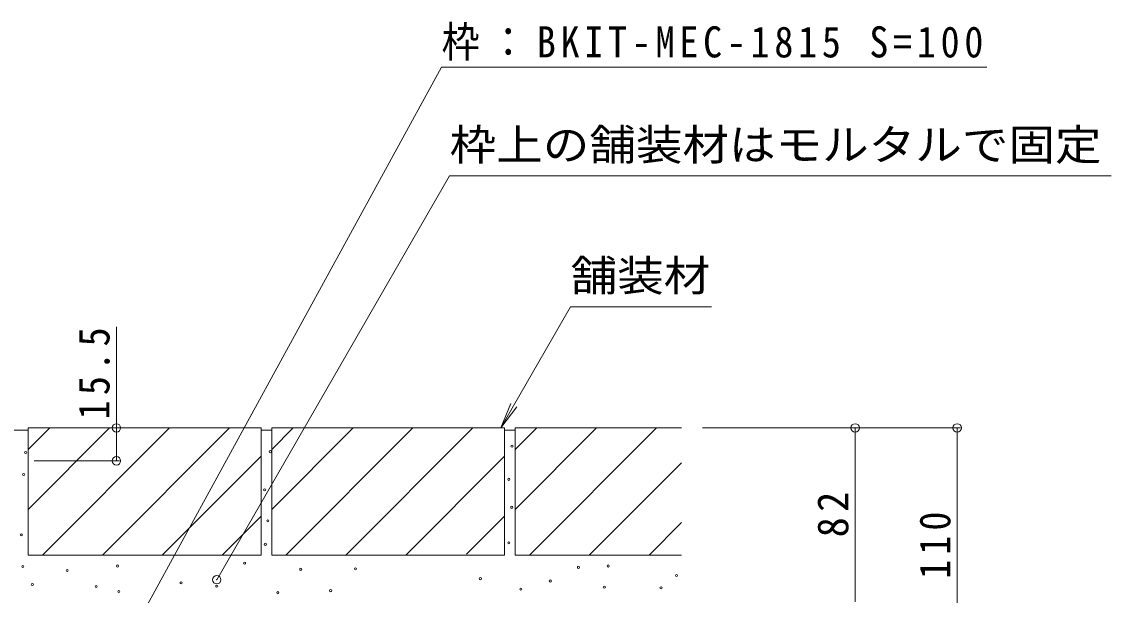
# Model space of a CAD drawing. Units: millimetres at full size, sheet at 1:5. Extents: x -1638 to 1950, y -1351 to 1333.
# Drawn here: x 734 to 1248, y -678 to -407 of the extents above; entities that cross this region are included whole.
import ezdxf
from ezdxf.enums import TextEntityAlignment as Align

# ---------------------------------------------------------------- set-up
doc = ezdxf.new("R2010")
doc.units = ezdxf.units.MM
doc.header["$LTSCALE"] = 5
doc.header["$PDMODE"] = 32
doc.header["$PDSIZE"] = 4
for name, color, linetype, lineweight in [('E-4_文字', 7, 'Continuous', 5), ('E-5_建具', 7, 'Continuous', 5), ('E-E_見え係り', 2, 'Continuous', 5)]:
    doc.layers.add(name, color=color, linetype=linetype, lineweight=lineweight)
doc.styles.add('ＭＳ ゴシック', font='')
doc.styles.get('ＭＳ ゴシック').set_extended_font_data('MS Gothic')

msp = doc.modelspace()

# ---------------------------------------------------------------- linework, layer by layer
at = {"layer": 'E-4_文字'}
for p, q in [((778.212, -614.362), (778.212, -598.862)), ((1176.908, -598.862), (1055.118, -598.862)), ((1127.174, -680.862), (1127.174, -598.862)), ((1175.408, -598.862), (1175.408, -708.862)), ((779.712, -614.362), (739.318, -614.362))]:
    msp.add_line(p, q, dxfattribs=at)
for p in [(778.212, -598.862), (1127.174, -598.862), (1175.408, -598.862), (778.212, -614.362)]:
    msp.add_point(p, dxfattribs=at)
at = {"layer": 'E-5_建具'}
for p, q in [((780.11, -705.662), (931.832, -428.578)), ((931.832, -428.578), (1189.332, -428.578)), ((825.624, -670.481), (935.641, -479.927)), ((935.641, -479.927), (1248.141, -479.927)), ((959.77, -598.862), (992.776, -541.694)), ((992.776, -541.694), (1059.353, -541.694)), ((778.212, -598.862), (778.212, -551.112)), ((959.77, -598.862), (964.554, -587.314)), ((959.77, -598.862), (967.38, -588.945))]:
    msp.add_line(p, q, dxfattribs=at)
msp.add_point((825.624, -670.481), dxfattribs=at)
at = {"layer": 'E-E_見え係り'}
for p, q in [((736.618, -599.862), (729.318, -599.862)), ((736.618, -598.862), (736.618, -658.862)), ((736.618, -609.01), (746.765, -598.862)), ((846.618, -598.862), (736.618, -598.862)), ((736.618, -637.294), (775.049, -598.862)), ((743.333, -658.862), (803.333, -598.862)), ((771.618, -658.862), (831.618, -598.862)), ((846.618, -598.862), (846.618, -658.862)), ((846.618, -599.862), (851.618, -599.862)), ((851.618, -598.862), (851.618, -658.862)), ((890.049, -598.862), (851.618, -637.294)), ((851.618, -609.01), (861.765, -598.862)), ((961.618, -598.862), (851.618, -598.862)), ((918.333, -598.862), (858.333, -658.862)), ((886.618, -658.862), (946.618, -598.862)), ((961.618, -598.862), (961.618, -658.862)), ((961.618, -599.862), (966.618, -599.862)), ((966.618, -637.294), (1005.049, -598.862)), ((1045.218, -598.862), (966.618, -598.862)), ((966.618, -598.862), (966.618, -658.862)), ((966.618, -609.01), (976.765, -598.862)), ((973.333, -658.862), (1033.333, -598.862)), ((799.902, -658.862), (846.618, -612.147)), ((914.902, -658.862), (961.618, -612.147)), ((1045.218, -615.262), (1001.618, -658.862)), ((828.186, -658.862), (846.618, -640.431)), ((943.551, -658.498), (961.618, -640.431)), ((1045.218, -643.547), (1029.902, -658.862)), ((846.618, -658.862), (736.618, -658.862)), ((961.618, -658.862), (851.618, -658.862)), ((966.618, -658.862), (1045.218, -658.862))]:
    msp.add_line(p, q, dxfattribs=at)
at = {"layer": 'E-E_見え係り', "color": 7}
for centre in [(965.114, -607.454), (735.348, -610.481), (850.924, -610.085), (734.452, -620.868), (963.616, -623.129), (848.286, -628.054), (964.971, -636.339), (849.783, -642.743), (733.29, -649.323), (848.571, -653.795), (963.634, -653.119), (734.065, -664.228), (778.78, -664.034), (838.787, -662.679), (1010.526, -664.021), (754.97, -666.163), (865.307, -665.583), (891.198, -665.336), (996.46, -664.666), (1042.764, -668.535), (738.517, -672.745), (768.714, -673.713), (808.784, -671.971), (825.624, -673.519), (950.14, -669.986), (983.168, -671.087), (1008.72, -673.99), (1035.505, -674.342), (779.361, -676.036), (854.467, -676.616), (879.437, -675.648), (969.303, -674.923)]:
    msp.add_circle(centre, 0.5, dxfattribs=at)

# ---------------------------------------------------------------- texts
at = {"layer": 'E-4_文字', "color": 2, "char_height": 14.66, "attachment_point": 7, "rotation": 90, "style": 'ＭＳ ゴシック'}
for s, insert in [('\\T1.28;\\W0.9;15.5', (775.212, -594.862)), ('\\T1.27;\\W0.95;82', (1124.174, -650.487)), ('\\T1.27;\\W0.9;110', (1172.408, -670.112))]:
    msp.add_mtext(s, dxfattribs=dict(at, insert=insert))
at = {"layer": 'E-5_建具', "color": 2, "style": 'ＭＳ ゴシック', "width": 1.1}
for s, p in [('枠上の舗装材はモルタルで固定', (935.641, -476.927)), ('舗装材', (992.776, -538.694))]:
    msp.add_text(s, height=14.66, dxfattribs=at).set_placement(p, align=Align.BOTTOM_LEFT)
at = {"layer": 'E-5_建具', "color": 2, "insert": (931.832, -425.578), "char_height": 14.66, "attachment_point": 7, "style": 'ＭＳ ゴシック'}
msp.add_mtext('\\T1.25;\\W0.9;枠：BKIT-MEC-1815\\~S=100', dxfattribs=at)

doc.saveas('drawing.dxf')
